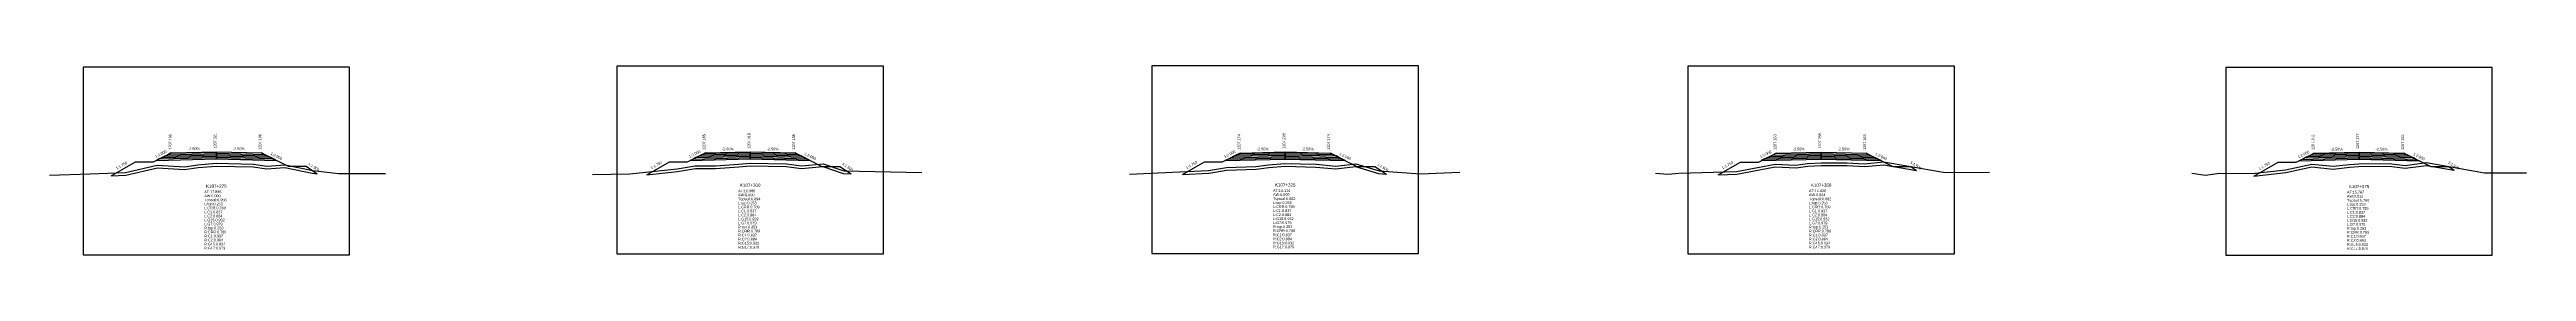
# Model space of a CAD drawing. Extents: x -7 to 78429, y 1189 to 1262.
# Drawn here: x 52075 to 52351, y 1195.7 to 1216.9 of the extents above; entities that cross this region are included whole.
import ezdxf
from ezdxf.enums import TextEntityAlignment as Align

# ---------------------------------------------------------------- set-up
doc = ezdxf.new("R2010")
doc.units = 0

msp = doc.modelspace()

# ---------------------------------------------------------------- linework, layer by layer
at = {"layer": 'A4_BORDER', "color": 7}
for points in [[(52078.698, 1195.79), (52108.398, 1195.79), (52108.398, 1216.79), (52078.698, 1216.79), (52078.698, 1195.79)], [(52138.194, 1195.896), (52167.894, 1195.896), (52167.894, 1216.896), (52138.194, 1216.896), (52138.194, 1195.896)], [(52197.816, 1195.929), (52227.516, 1195.929), (52227.516, 1216.929), (52197.816, 1216.929), (52197.816, 1195.929)], [(52257.545, 1195.902), (52287.245, 1195.902), (52287.245, 1216.902), (52257.545, 1216.902), (52257.545, 1195.902)], [(52317.495, 1195.748), (52347.195, 1195.748), (52347.195, 1216.748), (52317.495, 1216.748), (52317.495, 1195.748)]]:
    msp.add_lwpolyline(points, dxfattribs=at)
at = {"layer": 'CLEAR_GROUND', "color": 8}
for points in [[(52081.825, 1204.64), (52083.474, 1204.696), (52086.989, 1205.523), (52090.004, 1205.347), (52091.51, 1205.571), (52093.551, 1205.722), (52097.65, 1205.624), (52099.18, 1205.405), (52101.187, 1205.557), (52104.237, 1204.928), (52104.798, 1204.863)], [(52141.525, 1204.746), (52144.927, 1205.109), (52146.94, 1205.441), (52149.191, 1205.441), (52151.773, 1205.629), (52153.051, 1205.744), (52157.05, 1205.671), (52158.745, 1205.427), (52161.14, 1205.651), (52163.409, 1204.875), (52164.288, 1204.855)], [(52201.225, 1204.779), (52204.14, 1204.911), (52206.136, 1205.268), (52209.418, 1205.353), (52210.848, 1205.542), (52212.648, 1205.698), (52216.096, 1205.61), (52218.309, 1205.421), (52220.517, 1205.677), (52223.072, 1204.874), (52223.96, 1204.811)], [(52260.925, 1204.752), (52262.997, 1204.809), (52267.28, 1205.645), (52269.604, 1205.521), (52270.911, 1205.7), (52272.395, 1205.794), (52275.279, 1205.768), (52277.211, 1205.67), (52279.37, 1205.872), (52283.033, 1205.237)], [(52320.625, 1204.598), (52324.19, 1204.998), (52327.095, 1205.627), (52329.454, 1205.385), (52331.317, 1205.602), (52332.325, 1205.673), (52335.693, 1205.695), (52337.468, 1205.488), (52339.843, 1205.794), (52342.961, 1205.242)]]:
    msp.add_lwpolyline(points, dxfattribs=at)
at = {"layer": 'DESIGN_ROAD_TRIMMED', "color": 1}
for points in [[(52081.825, 1204.64), (52084.548, 1206.196), (52086.548, 1206.196), (52088.548, 1207.196), (52088.548, 1207.196), (52088.443, 1207.143), (52088.443, 1207.143), (52088.127, 1206.985), (52088.127, 1206.985), (52087.812, 1206.828), (52087.812, 1206.828), (52087.496, 1206.67), (52087.496, 1206.67), (52087.18, 1206.512), (52087.18, 1206.512), (52086.864, 1206.354), (52093.548, 1206.521), (52093.548, 1206.671), (52093.548, 1206.671), (52093.548, 1206.821), (52093.548, 1206.821), (52093.548, 1206.971), (52093.548, 1206.971), (52093.548, 1207.121), (52093.548, 1207.121), (52093.548, 1207.271), (52093.548, 1207.271), (52093.548, 1207.321), (52093.548, 1207.321), (52093.548, 1207.321), (52093.548, 1207.321), (52093.548, 1207.321), (52093.548, 1207.271), (52093.548, 1207.271), (52093.548, 1207.121), (52093.548, 1207.121), (52093.548, 1206.971), (52093.548, 1206.971), (52093.548, 1206.821), (52093.548, 1206.821), (52093.548, 1206.671), (52093.548, 1206.671), (52093.548, 1206.521), (52100.233, 1206.354), (52099.917, 1206.512), (52099.917, 1206.512), (52099.601, 1206.67), (52099.601, 1206.67), (52099.285, 1206.828), (52099.285, 1206.828), (52098.97, 1206.985), (52098.97, 1206.985), (52098.654, 1207.143), (52098.654, 1207.143), (52098.548, 1207.196), (52098.548, 1207.196), (52101.548, 1205.696), (52103.548, 1205.696), (52104.798, 1204.863)], [(52141.525, 1204.746), (52144.044, 1206.185), (52146.044, 1206.185), (52148.044, 1207.185), (52148.044, 1207.185), (52147.938, 1207.132), (52147.938, 1207.132), (52147.623, 1206.974), (52147.623, 1206.974), (52147.307, 1206.817), (52147.307, 1206.817), (52146.991, 1206.659), (52146.991, 1206.659), (52146.675, 1206.501), (52146.675, 1206.501), (52146.359, 1206.343), (52153.044, 1206.51), (52153.044, 1206.66), (52153.044, 1206.66), (52153.044, 1206.81), (52153.044, 1206.81), (52153.044, 1206.96), (52153.044, 1206.96), (52153.044, 1207.11), (52153.044, 1207.11), (52153.044, 1207.26), (52153.044, 1207.26), (52153.044, 1207.31), (52153.044, 1207.31), (52153.044, 1207.31), (52153.044, 1207.31), (52153.044, 1207.31), (52153.044, 1207.26), (52153.044, 1207.26), (52153.044, 1207.11), (52153.044, 1207.11), (52153.044, 1206.96), (52153.044, 1206.96), (52153.044, 1206.81), (52153.044, 1206.81), (52153.044, 1206.66), (52153.044, 1206.66), (52153.044, 1206.51), (52159.728, 1206.343), (52159.412, 1206.501), (52159.412, 1206.501), (52159.096, 1206.659), (52159.096, 1206.659), (52158.78, 1206.817), (52158.78, 1206.817), (52158.465, 1206.974), (52158.465, 1206.974), (52158.149, 1207.132), (52158.149, 1207.132), (52158.044, 1207.185), (52158.044, 1207.185), (52161.044, 1205.685), (52163.044, 1205.685), (52164.288, 1204.855)], [(52201.225, 1204.779), (52203.666, 1206.174), (52205.666, 1206.174), (52207.666, 1207.174), (52207.666, 1207.174), (52207.56, 1207.121), (52207.56, 1207.121), (52207.245, 1206.963), (52207.245, 1206.963), (52206.929, 1206.806), (52206.929, 1206.806), (52206.613, 1206.648), (52206.613, 1206.648), (52206.297, 1206.49), (52206.297, 1206.49), (52205.981, 1206.332), (52212.666, 1206.499), (52212.666, 1206.649), (52212.666, 1206.649), (52212.666, 1206.799), (52212.666, 1206.799), (52212.666, 1206.949), (52212.666, 1206.949), (52212.666, 1207.099), (52212.666, 1207.099), (52212.666, 1207.249), (52212.666, 1207.249), (52212.666, 1207.299), (52212.666, 1207.299), (52212.666, 1207.299), (52212.666, 1207.299), (52212.666, 1207.299), (52212.666, 1207.249), (52212.666, 1207.249), (52212.666, 1207.099), (52212.666, 1207.099), (52212.666, 1206.949), (52212.666, 1206.949), (52212.666, 1206.799), (52212.666, 1206.799), (52212.666, 1206.649), (52212.666, 1206.649), (52212.666, 1206.499), (52219.35, 1206.332), (52219.034, 1206.49), (52219.034, 1206.49), (52218.718, 1206.648), (52218.718, 1206.648), (52218.403, 1206.806), (52218.403, 1206.806), (52218.087, 1206.963), (52218.087, 1206.963), (52217.771, 1207.121), (52217.771, 1207.121), (52217.666, 1207.174), (52217.666, 1207.174), (52220.666, 1205.674), (52222.666, 1205.674), (52223.96, 1204.811)], [(52260.925, 1204.752), (52263.395, 1206.163), (52265.395, 1206.163), (52267.395, 1207.163), (52267.395, 1207.163), (52267.29, 1207.11), (52267.29, 1207.11), (52266.974, 1206.952), (52266.974, 1206.952), (52266.658, 1206.795), (52266.658, 1206.795), (52266.342, 1206.637), (52266.342, 1206.637), (52266.026, 1206.479), (52266.026, 1206.479), (52265.711, 1206.321), (52272.395, 1206.488), (52272.395, 1206.638), (52272.395, 1206.638), (52272.395, 1206.788), (52272.395, 1206.788), (52272.395, 1206.938), (52272.395, 1206.938), (52272.395, 1207.088), (52272.395, 1207.088), (52272.395, 1207.238), (52272.395, 1207.238), (52272.395, 1207.288), (52272.395, 1207.288), (52272.395, 1207.288), (52272.395, 1207.288), (52272.395, 1207.288), (52272.395, 1207.238), (52272.395, 1207.238), (52272.395, 1207.088), (52272.395, 1207.088), (52272.395, 1206.938), (52272.395, 1206.938), (52272.395, 1206.788), (52272.395, 1206.788), (52272.395, 1206.638), (52272.395, 1206.638), (52272.395, 1206.488), (52279.079, 1206.321), (52278.763, 1206.479), (52278.763, 1206.479), (52278.447, 1206.637), (52278.447, 1206.637), (52278.132, 1206.795), (52278.132, 1206.795), (52277.816, 1206.952), (52277.816, 1206.952), (52277.5, 1207.11), (52277.5, 1207.11), (52277.395, 1207.163), (52277.395, 1207.163), (52280.395, 1205.663), (52282.395, 1205.663), (52283.033, 1205.237)], [(52320.625, 1204.598), (52323.345, 1206.152), (52325.345, 1206.152), (52327.345, 1207.152), (52327.345, 1207.152), (52327.24, 1207.099), (52327.24, 1207.099), (52326.924, 1206.941), (52326.924, 1206.941), (52326.608, 1206.784), (52326.608, 1206.784), (52326.293, 1206.626), (52326.293, 1206.626), (52325.977, 1206.468), (52325.977, 1206.468), (52325.661, 1206.31), (52332.345, 1206.477), (52332.345, 1206.627), (52332.345, 1206.627), (52332.345, 1206.777), (52332.345, 1206.777), (52332.345, 1206.927), (52332.345, 1206.927), (52332.345, 1207.077), (52332.345, 1207.077), (52332.345, 1207.227), (52332.345, 1207.227), (52332.345, 1207.277), (52332.345, 1207.277), (52332.345, 1207.277), (52332.345, 1207.277), (52332.345, 1207.277), (52332.345, 1207.227), (52332.345, 1207.227), (52332.345, 1207.077), (52332.345, 1207.077), (52332.345, 1206.927), (52332.345, 1206.927), (52332.345, 1206.777), (52332.345, 1206.777), (52332.345, 1206.627), (52332.345, 1206.627), (52332.345, 1206.477), (52339.029, 1206.31), (52338.714, 1206.468), (52338.714, 1206.468), (52338.398, 1206.626), (52338.398, 1206.626), (52338.082, 1206.784), (52338.082, 1206.784), (52337.766, 1206.941), (52337.766, 1206.941), (52337.451, 1207.099), (52337.451, 1207.099), (52337.345, 1207.152), (52337.345, 1207.152), (52340.345, 1205.652), (52342.345, 1205.652), (52342.961, 1205.242)]]:
    msp.add_lwpolyline(points, dxfattribs=at)
at = {"layer": 'FINISHED_ROAD', "color": 2}
for points in [[(52084.548, 1206.196), (52086.548, 1206.196), (52088.548, 1207.196), (52088.548, 1207.196), (52093.548, 1207.321), (52098.548, 1207.196), (52098.548, 1207.196), (52101.548, 1205.696), (52103.548, 1205.696)], [(52144.044, 1206.185), (52146.044, 1206.185), (52148.044, 1207.185), (52148.044, 1207.185), (52153.044, 1207.31), (52158.044, 1207.185), (52158.044, 1207.185), (52161.044, 1205.685), (52163.044, 1205.685)], [(52203.666, 1206.174), (52205.666, 1206.174), (52207.666, 1207.174), (52207.666, 1207.174), (52212.666, 1207.299), (52217.666, 1207.174), (52217.666, 1207.174), (52220.666, 1205.674), (52222.666, 1205.674)], [(52263.395, 1206.163), (52265.395, 1206.163), (52267.395, 1207.163), (52267.395, 1207.163), (52272.395, 1207.288), (52277.395, 1207.163), (52277.395, 1207.163), (52280.395, 1205.663), (52282.395, 1205.663)], [(52323.345, 1206.152), (52325.345, 1206.152), (52327.345, 1207.152), (52327.345, 1207.152), (52332.345, 1207.277), (52337.345, 1207.152), (52337.345, 1207.152), (52340.345, 1205.652), (52342.345, 1205.652)]]:
    msp.add_lwpolyline(points, dxfattribs=at)
at = {"layer": 'LAYER_0', "color": 4}
for points in [[(52088.548, 1207.196), (52088.443, 1207.143), (52093.548, 1207.271), (52093.548, 1207.321)], [(52148.044, 1207.185), (52147.938, 1207.132), (52153.044, 1207.26), (52153.044, 1207.31)], [(52207.666, 1207.174), (52207.56, 1207.121), (52212.666, 1207.249), (52212.666, 1207.299)], [(52267.395, 1207.163), (52267.29, 1207.11), (52272.395, 1207.238), (52272.395, 1207.288)], [(52327.345, 1207.152), (52327.24, 1207.099), (52332.345, 1207.227), (52332.345, 1207.277)]]:
    msp.add_lwpolyline(points, dxfattribs=at)
at = {"layer": 'LAYER_1', "color": 4}
for points in [[(52088.443, 1207.143), (52088.127, 1206.985), (52093.548, 1207.121), (52093.548, 1207.271)], [(52147.938, 1207.132), (52147.623, 1206.974), (52153.044, 1207.11), (52153.044, 1207.26)], [(52207.56, 1207.121), (52207.245, 1206.963), (52212.666, 1207.099), (52212.666, 1207.249)], [(52267.29, 1207.11), (52266.974, 1206.952), (52272.395, 1207.088), (52272.395, 1207.238)], [(52327.24, 1207.099), (52326.924, 1206.941), (52332.345, 1207.077), (52332.345, 1207.227)]]:
    msp.add_lwpolyline(points, dxfattribs=at)
at = {"layer": 'LAYER_10', "color": 6}
for points in [[(52099.601, 1206.67), (52099.917, 1206.512), (52093.548, 1206.671), (52093.548, 1206.821)], [(52159.096, 1206.659), (52159.412, 1206.501), (52153.044, 1206.66), (52153.044, 1206.81)], [(52218.718, 1206.648), (52219.034, 1206.49), (52212.666, 1206.649), (52212.666, 1206.799)], [(52278.447, 1206.637), (52278.763, 1206.479), (52272.395, 1206.638), (52272.395, 1206.788)], [(52338.398, 1206.626), (52338.714, 1206.468), (52332.345, 1206.627), (52332.345, 1206.777)]]:
    msp.add_lwpolyline(points, dxfattribs=at)
at = {"layer": 'LAYER_11', "color": 6}
for points in [[(52099.917, 1206.512), (52100.233, 1206.354), (52093.548, 1206.521), (52093.548, 1206.671)], [(52159.412, 1206.501), (52159.728, 1206.343), (52153.044, 1206.51), (52153.044, 1206.66)], [(52219.034, 1206.49), (52219.35, 1206.332), (52212.666, 1206.499), (52212.666, 1206.649)], [(52278.763, 1206.479), (52279.079, 1206.321), (52272.395, 1206.488), (52272.395, 1206.638)], [(52338.714, 1206.468), (52339.029, 1206.31), (52332.345, 1206.477), (52332.345, 1206.627)]]:
    msp.add_lwpolyline(points, dxfattribs=at)
at = {"layer": 'LAYER_2', "color": 4}
for points in [[(52088.127, 1206.985), (52087.812, 1206.828), (52093.548, 1206.971), (52093.548, 1207.121)], [(52147.623, 1206.974), (52147.307, 1206.817), (52153.044, 1206.96), (52153.044, 1207.11)], [(52207.245, 1206.963), (52206.929, 1206.806), (52212.666, 1206.949), (52212.666, 1207.099)], [(52266.974, 1206.952), (52266.658, 1206.795), (52272.395, 1206.938), (52272.395, 1207.088)], [(52326.924, 1206.941), (52326.608, 1206.784), (52332.345, 1206.927), (52332.345, 1207.077)]]:
    msp.add_lwpolyline(points, dxfattribs=at)
at = {"layer": 'LAYER_3', "color": 4}
for points in [[(52087.812, 1206.828), (52087.496, 1206.67), (52093.548, 1206.821), (52093.548, 1206.971)], [(52147.307, 1206.817), (52146.991, 1206.659), (52153.044, 1206.81), (52153.044, 1206.96)], [(52206.929, 1206.806), (52206.613, 1206.648), (52212.666, 1206.799), (52212.666, 1206.949)], [(52266.658, 1206.795), (52266.342, 1206.637), (52272.395, 1206.788), (52272.395, 1206.938)], [(52326.608, 1206.784), (52326.293, 1206.626), (52332.345, 1206.777), (52332.345, 1206.927)]]:
    msp.add_lwpolyline(points, dxfattribs=at)
at = {"layer": 'LAYER_4', "color": 4}
for points in [[(52087.496, 1206.67), (52087.18, 1206.512), (52093.548, 1206.671), (52093.548, 1206.821)], [(52146.991, 1206.659), (52146.675, 1206.501), (52153.044, 1206.66), (52153.044, 1206.81)], [(52206.613, 1206.648), (52206.297, 1206.49), (52212.666, 1206.649), (52212.666, 1206.799)], [(52266.342, 1206.637), (52266.026, 1206.479), (52272.395, 1206.638), (52272.395, 1206.788)], [(52326.293, 1206.626), (52325.977, 1206.468), (52332.345, 1206.627), (52332.345, 1206.777)]]:
    msp.add_lwpolyline(points, dxfattribs=at)
at = {"layer": 'LAYER_5', "color": 4}
for points in [[(52087.18, 1206.512), (52086.864, 1206.354), (52093.548, 1206.521), (52093.548, 1206.671)], [(52146.675, 1206.501), (52146.359, 1206.343), (52153.044, 1206.51), (52153.044, 1206.66)], [(52206.297, 1206.49), (52205.981, 1206.332), (52212.666, 1206.499), (52212.666, 1206.649)], [(52266.026, 1206.479), (52265.711, 1206.321), (52272.395, 1206.488), (52272.395, 1206.638)], [(52325.977, 1206.468), (52325.661, 1206.31), (52332.345, 1206.477), (52332.345, 1206.627)]]:
    msp.add_lwpolyline(points, dxfattribs=at)
at = {"layer": 'LAYER_6', "color": 6}
for points in [[(52098.548, 1207.196), (52098.654, 1207.143), (52093.548, 1207.271), (52093.548, 1207.321)], [(52158.044, 1207.185), (52158.149, 1207.132), (52153.044, 1207.26), (52153.044, 1207.31)], [(52217.666, 1207.174), (52217.771, 1207.121), (52212.666, 1207.249), (52212.666, 1207.299)], [(52277.395, 1207.163), (52277.5, 1207.11), (52272.395, 1207.238), (52272.395, 1207.288)], [(52337.345, 1207.152), (52337.451, 1207.099), (52332.345, 1207.227), (52332.345, 1207.277)]]:
    msp.add_lwpolyline(points, dxfattribs=at)
at = {"layer": 'LAYER_7', "color": 6}
for points in [[(52098.654, 1207.143), (52098.97, 1206.985), (52093.548, 1207.121), (52093.548, 1207.271)], [(52158.149, 1207.132), (52158.465, 1206.974), (52153.044, 1207.11), (52153.044, 1207.26)], [(52217.771, 1207.121), (52218.087, 1206.963), (52212.666, 1207.099), (52212.666, 1207.249)], [(52277.5, 1207.11), (52277.816, 1206.952), (52272.395, 1207.088), (52272.395, 1207.238)], [(52337.451, 1207.099), (52337.766, 1206.941), (52332.345, 1207.077), (52332.345, 1207.227)]]:
    msp.add_lwpolyline(points, dxfattribs=at)
at = {"layer": 'LAYER_8', "color": 6}
for points in [[(52098.97, 1206.985), (52099.285, 1206.828), (52093.548, 1206.971), (52093.548, 1207.121)], [(52158.465, 1206.974), (52158.78, 1206.817), (52153.044, 1206.96), (52153.044, 1207.11)], [(52218.087, 1206.963), (52218.403, 1206.806), (52212.666, 1206.949), (52212.666, 1207.099)], [(52277.816, 1206.952), (52278.132, 1206.795), (52272.395, 1206.938), (52272.395, 1207.088)], [(52337.766, 1206.941), (52338.082, 1206.784), (52332.345, 1206.927), (52332.345, 1207.077)]]:
    msp.add_lwpolyline(points, dxfattribs=at)
at = {"layer": 'LAYER_9', "color": 6}
for points in [[(52099.285, 1206.828), (52099.601, 1206.67), (52093.548, 1206.821), (52093.548, 1206.971)], [(52158.78, 1206.817), (52159.096, 1206.659), (52153.044, 1206.81), (52153.044, 1206.96)], [(52218.403, 1206.806), (52218.718, 1206.648), (52212.666, 1206.799), (52212.666, 1206.949)], [(52278.132, 1206.795), (52278.447, 1206.637), (52272.395, 1206.788), (52272.395, 1206.938)], [(52338.082, 1206.784), (52338.398, 1206.626), (52332.345, 1206.777), (52332.345, 1206.927)]]:
    msp.add_lwpolyline(points, dxfattribs=at)
at = {"layer": 'NATURAL_GROUND', "color": 3}
for points in [[(52074.956, 1204.714), (52079.451, 1204.86), (52083.434, 1204.995), (52086.962, 1205.825), (52089.99, 1205.649), (52091.476, 1205.87), (52093.543, 1206.023), (52097.674, 1205.924), (52099.19, 1205.707), (52101.206, 1205.86), (52104.284, 1205.225), (52107.144, 1204.893), (52112.397, 1204.874)], [(52135.452, 1204.766), (52139.624, 1204.845), (52144.887, 1205.407), (52146.916, 1205.741), (52149.181, 1205.741), (52151.749, 1205.928), (52153.041, 1206.045), (52157.075, 1205.971), (52158.753, 1205.729), (52161.177, 1205.956), (52163.463, 1205.174), (52172.184, 1204.98)], [(52195.296, 1204.813), (52204.107, 1205.21), (52206.106, 1205.568), (52209.395, 1205.653), (52210.816, 1205.841), (52212.639, 1205.999), (52216.113, 1205.91), (52218.305, 1205.723), (52220.546, 1205.983), (52223.129, 1205.171), (52227.738, 1204.846), (52232.119, 1205.029)], [(52253.948, 1204.92), (52255.297, 1204.8), (52256.52, 1204.93), (52262.964, 1205.109), (52267.259, 1205.947), (52269.592, 1205.822), (52270.881, 1205.999), (52272.387, 1206.094), (52275.288, 1206.068), (52277.205, 1205.971), (52279.382, 1206.175), (52286.221, 1204.99), (52291.174, 1205.028)], [(52313.706, 1204.911), (52315.237, 1204.708), (52316.781, 1204.913), (52320.438, 1204.879), (52324.141, 1205.295), (52327.078, 1205.931), (52329.452, 1205.687), (52331.289, 1205.901), (52332.313, 1205.973), (52335.709, 1205.996), (52337.466, 1205.791), (52339.85, 1206.098), (52346.305, 1204.954), (52351, 1204.949)]]:
    msp.add_lwpolyline(points, dxfattribs=at)
at = {"layer": 'STRUCTURE_LEFT', "color": 4}
for points in [[(52088.548, 1207.196), (52088.443, 1207.143), (52088.443, 1207.143), (52088.127, 1206.985), (52088.127, 1206.985), (52087.812, 1206.828), (52087.812, 1206.828), (52087.496, 1206.67), (52087.496, 1206.67), (52087.18, 1206.512), (52087.18, 1206.512), (52086.864, 1206.354), (52093.548, 1206.521), (52093.548, 1206.671), (52093.548, 1206.671), (52093.548, 1206.821), (52093.548, 1206.821), (52093.548, 1206.971), (52093.548, 1206.971), (52093.548, 1207.121), (52093.548, 1207.121), (52093.548, 1207.271), (52093.548, 1207.271), (52093.548, 1207.321), (52093.548, 1207.321)], [(52148.044, 1207.185), (52147.938, 1207.132), (52147.938, 1207.132), (52147.623, 1206.974), (52147.623, 1206.974), (52147.307, 1206.817), (52147.307, 1206.817), (52146.991, 1206.659), (52146.991, 1206.659), (52146.675, 1206.501), (52146.675, 1206.501), (52146.359, 1206.343), (52153.044, 1206.51), (52153.044, 1206.66), (52153.044, 1206.66), (52153.044, 1206.81), (52153.044, 1206.81), (52153.044, 1206.96), (52153.044, 1206.96), (52153.044, 1207.11), (52153.044, 1207.11), (52153.044, 1207.26), (52153.044, 1207.26), (52153.044, 1207.31), (52153.044, 1207.31)], [(52207.666, 1207.174), (52207.56, 1207.121), (52207.56, 1207.121), (52207.245, 1206.963), (52207.245, 1206.963), (52206.929, 1206.806), (52206.929, 1206.806), (52206.613, 1206.648), (52206.613, 1206.648), (52206.297, 1206.49), (52206.297, 1206.49), (52205.981, 1206.332), (52212.666, 1206.499), (52212.666, 1206.649), (52212.666, 1206.649), (52212.666, 1206.799), (52212.666, 1206.799), (52212.666, 1206.949), (52212.666, 1206.949), (52212.666, 1207.099), (52212.666, 1207.099), (52212.666, 1207.249), (52212.666, 1207.249), (52212.666, 1207.299), (52212.666, 1207.299)], [(52267.395, 1207.163), (52267.29, 1207.11), (52267.29, 1207.11), (52266.974, 1206.952), (52266.974, 1206.952), (52266.658, 1206.795), (52266.658, 1206.795), (52266.342, 1206.637), (52266.342, 1206.637), (52266.026, 1206.479), (52266.026, 1206.479), (52265.711, 1206.321), (52272.395, 1206.488), (52272.395, 1206.638), (52272.395, 1206.638), (52272.395, 1206.788), (52272.395, 1206.788), (52272.395, 1206.938), (52272.395, 1206.938), (52272.395, 1207.088), (52272.395, 1207.088), (52272.395, 1207.238), (52272.395, 1207.238), (52272.395, 1207.288), (52272.395, 1207.288)], [(52327.345, 1207.152), (52327.24, 1207.099), (52327.24, 1207.099), (52326.924, 1206.941), (52326.924, 1206.941), (52326.608, 1206.784), (52326.608, 1206.784), (52326.293, 1206.626), (52326.293, 1206.626), (52325.977, 1206.468), (52325.977, 1206.468), (52325.661, 1206.31), (52332.345, 1206.477), (52332.345, 1206.627), (52332.345, 1206.627), (52332.345, 1206.777), (52332.345, 1206.777), (52332.345, 1206.927), (52332.345, 1206.927), (52332.345, 1207.077), (52332.345, 1207.077), (52332.345, 1207.227), (52332.345, 1207.227), (52332.345, 1207.277), (52332.345, 1207.277)]]:
    msp.add_lwpolyline(points, dxfattribs=at)
at = {"layer": 'STRUCTURE_RIGHT', "color": 6}
for points in [[(52093.548, 1207.321), (52093.548, 1207.321), (52093.548, 1207.271), (52093.548, 1207.271), (52093.548, 1207.121), (52093.548, 1207.121), (52093.548, 1206.971), (52093.548, 1206.971), (52093.548, 1206.821), (52093.548, 1206.821), (52093.548, 1206.671), (52093.548, 1206.671), (52093.548, 1206.521), (52100.233, 1206.354), (52099.917, 1206.512), (52099.917, 1206.512), (52099.601, 1206.67), (52099.601, 1206.67), (52099.285, 1206.828), (52099.285, 1206.828), (52098.97, 1206.985), (52098.97, 1206.985), (52098.654, 1207.143), (52098.654, 1207.143), (52098.548, 1207.196)], [(52153.044, 1207.31), (52153.044, 1207.31), (52153.044, 1207.26), (52153.044, 1207.26), (52153.044, 1207.11), (52153.044, 1207.11), (52153.044, 1206.96), (52153.044, 1206.96), (52153.044, 1206.81), (52153.044, 1206.81), (52153.044, 1206.66), (52153.044, 1206.66), (52153.044, 1206.51), (52159.728, 1206.343), (52159.412, 1206.501), (52159.412, 1206.501), (52159.096, 1206.659), (52159.096, 1206.659), (52158.78, 1206.817), (52158.78, 1206.817), (52158.465, 1206.974), (52158.465, 1206.974), (52158.149, 1207.132), (52158.149, 1207.132), (52158.044, 1207.185)], [(52212.666, 1207.299), (52212.666, 1207.299), (52212.666, 1207.249), (52212.666, 1207.249), (52212.666, 1207.099), (52212.666, 1207.099), (52212.666, 1206.949), (52212.666, 1206.949), (52212.666, 1206.799), (52212.666, 1206.799), (52212.666, 1206.649), (52212.666, 1206.649), (52212.666, 1206.499), (52219.35, 1206.332), (52219.034, 1206.49), (52219.034, 1206.49), (52218.718, 1206.648), (52218.718, 1206.648), (52218.403, 1206.806), (52218.403, 1206.806), (52218.087, 1206.963), (52218.087, 1206.963), (52217.771, 1207.121), (52217.771, 1207.121), (52217.666, 1207.174)], [(52272.395, 1207.288), (52272.395, 1207.288), (52272.395, 1207.238), (52272.395, 1207.238), (52272.395, 1207.088), (52272.395, 1207.088), (52272.395, 1206.938), (52272.395, 1206.938), (52272.395, 1206.788), (52272.395, 1206.788), (52272.395, 1206.638), (52272.395, 1206.638), (52272.395, 1206.488), (52279.079, 1206.321), (52278.763, 1206.479), (52278.763, 1206.479), (52278.447, 1206.637), (52278.447, 1206.637), (52278.132, 1206.795), (52278.132, 1206.795), (52277.816, 1206.952), (52277.816, 1206.952), (52277.5, 1207.11), (52277.5, 1207.11), (52277.395, 1207.163)], [(52332.345, 1207.277), (52332.345, 1207.277), (52332.345, 1207.227), (52332.345, 1207.227), (52332.345, 1207.077), (52332.345, 1207.077), (52332.345, 1206.927), (52332.345, 1206.927), (52332.345, 1206.777), (52332.345, 1206.777), (52332.345, 1206.627), (52332.345, 1206.627), (52332.345, 1206.477), (52339.029, 1206.31), (52338.714, 1206.468), (52338.714, 1206.468), (52338.398, 1206.626), (52338.398, 1206.626), (52338.082, 1206.784), (52338.082, 1206.784), (52337.766, 1206.941), (52337.766, 1206.941), (52337.451, 1207.099), (52337.451, 1207.099), (52337.345, 1207.152)]]:
    msp.add_lwpolyline(points, dxfattribs=at)

# ---------------------------------------------------------------- texts
at = {"layer": 'INFO_TEXT'}
for s, p in [('AT:17.886', (52092.198, 1202.69)), ('AW:0.000', (52092.198, 1202.24)), ('Topsoil:6.956', (52092.198, 1201.79)), ('L:top:0.253', (52092.198, 1201.34)), ('L:CRR:0.789', (52092.198, 1200.89)), ('AT:16.966', (52151.694, 1202.796)), ('AW:0.000', (52151.694, 1202.346)), ('Topsoil:6.894', (52151.694, 1201.896)), ('L:top:0.253', (52151.694, 1201.446)), ('L:CRR:0.789', (52151.694, 1200.996)), ('L:C1:0.837', (52151.694, 1200.546)), ('AT:18.134', (52211.316, 1202.829)), ('AW:0.000', (52211.316, 1202.379)), ('Topsoil:6.882', (52211.316, 1201.929)), ('L:top:0.253', (52211.316, 1201.479)), ('L:CRR:0.789', (52211.316, 1201.029)), ('L:C1:0.837', (52211.316, 1200.579)), ('AT:14.430', (52271.045, 1202.802)), ('AW:0.004', (52271.045, 1202.352)), ('Topsoil:6.682', (52271.045, 1201.902)), ('L:top:0.253', (52271.045, 1201.452)), ('L:CRR:0.789', (52271.045, 1201.002)), ('L:C1:0.837', (52271.045, 1200.552)), ('AT:15.787', (52330.995, 1202.648)), ('AW:0.012', (52330.995, 1202.198)), ('Topsoil:6.760', (52330.995, 1201.748)), ('L:top:0.253', (52330.995, 1201.298)), ('L:CRR:0.789', (52330.995, 1200.848)), ('L:C1:0.837', (52092.198, 1200.44)), ('L:C2:0.884', (52092.198, 1199.99)), ('L:G15:0.932', (52092.198, 1199.54)), ('L:G7:0.979', (52092.198, 1199.09)), ('R:top:0.253', (52092.198, 1198.64)), ('R:CRR:0.789', (52092.198, 1198.19)), ('R:C1:0.837', (52092.198, 1197.74)), ('L:C2:0.884', (52151.694, 1200.096)), ('L:G15:0.932', (52151.694, 1199.646)), ('L:G7:0.979', (52151.694, 1199.196)), ('R:top:0.253', (52151.694, 1198.746)), ('R:CRR:0.789', (52151.694, 1198.296)), ('R:C1:0.837', (52151.694, 1197.846)), ('L:C2:0.884', (52211.316, 1200.129)), ('L:G15:0.932', (52211.316, 1199.679)), ('L:G7:0.979', (52211.316, 1199.229)), ('R:top:0.253', (52211.316, 1198.779)), ('R:CRR:0.789', (52211.316, 1198.329)), ('R:C1:0.837', (52211.316, 1197.879)), ('L:C2:0.884', (52271.045, 1200.102)), ('L:G15:0.932', (52271.045, 1199.652)), ('L:G7:0.979', (52271.045, 1199.202)), ('R:top:0.253', (52271.045, 1198.752)), ('R:CRR:0.789', (52271.045, 1198.302)), ('R:C1:0.837', (52271.045, 1197.852)), ('L:C1:0.837', (52330.995, 1200.398)), ('L:C2:0.884', (52330.995, 1199.948)), ('L:G15:0.932', (52330.995, 1199.498)), ('L:G7:0.979', (52330.995, 1199.048)), ('R:top:0.253', (52330.995, 1198.598)), ('R:CRR:0.789', (52330.995, 1198.148)), ('R:C2:0.884', (52092.198, 1197.29)), ('R:G15:0.932', (52092.198, 1196.84)), ('R:G17:0.979', (52092.198, 1196.39)), ('R:C2:0.884', (52151.694, 1197.396)), ('R:G15:0.932', (52151.694, 1196.946)), ('R:G17:0.979', (52151.694, 1196.496)), ('R:C2:0.884', (52211.316, 1197.429)), ('R:G15:0.932', (52211.316, 1196.979)), ('R:G17:0.979', (52211.316, 1196.529)), ('R:C2:0.884', (52271.045, 1197.402)), ('R:G15:0.932', (52271.045, 1196.952)), ('R:G17:0.979', (52271.045, 1196.502)), ('R:C1:0.837', (52330.995, 1197.698)), ('R:C2:0.884', (52330.995, 1197.248)), ('R:G15:0.932', (52330.995, 1196.798)), ('R:G17:0.979', (52330.995, 1196.348))]:
    msp.add_text(s, height=0.3, dxfattribs=at).set_placement(p)
at = {"layer": 'LEFT_TEXT_H'}
for s, p in [('1207.196', (52088.548, 1207.556)), ('1207.185', (52148.044, 1207.545)), ('1207.174', (52207.666, 1207.534)), ('1207.163', (52267.395, 1207.523)), ('1207.152', (52327.345, 1207.512))]:
    msp.add_text(s, height=0.3, rotation=90, dxfattribs=at).set_placement(p)
at = {"layer": 'POINT_TEXT_H'}
for s, p in [('1207.321', (52093.548, 1207.681)), ('1207.310', (52153.044, 1207.67)), ('1207.299', (52212.666, 1207.659)), ('1207.288', (52272.395, 1207.648)), ('1207.277', (52332.345, 1207.637))]:
    msp.add_text(s, height=0.3, rotation=90, dxfattribs=at).set_placement(p)
at = {"layer": 'RIGHT_TEXT_H'}
for s, p in [('1207.196', (52098.548, 1207.556)), ('1207.185', (52158.044, 1207.545)), ('1207.174', (52217.666, 1207.534)), ('1207.163', (52277.395, 1207.523)), ('1207.152', (52337.345, 1207.512))]:
    msp.add_text(s, height=0.3, rotation=90, dxfattribs=at).set_placement(p)
at = {"layer": 'SLOPE_left'}
for s, rotation, p in [('1:2.000', 26.565, (52087.468, 1206.857)), ('1:2.000', 26.565, (52146.963, 1206.846)), ('1:2.000', 26.565, (52206.585, 1206.835)), ('1:2.000', 26.565, (52266.314, 1206.824)), ('1:2.000', 26.565, (52326.265, 1206.813)), ('1:1.750', 29.745, (52083.098, 1205.574)), ('1:1.750', 29.745, (52142.695, 1205.622)), ('1:1.750', 29.745, (52202.356, 1205.633)), ('1:1.750', 29.745, (52262.071, 1205.614)), ('1:1.750', 29.745, (52321.896, 1205.531))]:
    msp.add_text(s, height=0.3, rotation=rotation, dxfattribs=at).set_placement(p, align=Align.BOTTOM_CENTER)
at = {"layer": 'SLOPE_right'}
for s, rotation, p in [('1:2.000', -26.565, (52100.129, 1206.607)), ('1:2.000', -26.565, (52159.624, 1206.596)), ('1:2.000', -26.565, (52219.246, 1206.585)), ('1:2.000', -26.565, (52278.975, 1206.574)), ('1:2.000', -26.565, (52338.926, 1206.563)), ('1:1.500', -33.69, (52104.273, 1205.429)), ('1:1.500', -33.69, (52163.766, 1205.42)), ('1:1.500', -33.69, (52223.413, 1205.392)), ('1:1.500', -33.69, (52282.814, 1205.6)), ('1:1.500', -33.69, (52342.753, 1205.597))]:
    msp.add_text(s, height=0.3, rotation=rotation, dxfattribs=at).set_placement(p, align=Align.BOTTOM_CENTER)
at = {"layer": 'SLOPE_TEXT'}
for p in [(52091.048, 1207.498), (52096.048, 1207.498), (52150.544, 1207.487), (52155.544, 1207.487), (52210.166, 1207.476), (52215.166, 1207.476), (52269.895, 1207.466), (52274.895, 1207.466), (52329.845, 1207.455), (52334.845, 1207.455)]:
    msp.add_text('-2.50%', height=0.3, dxfattribs=at).set_placement(p, align=Align.CENTER)
at = {"layer": 'STATION_TITLE'}
for s, p in [('K107+275', (52093.548, 1203.29)), ('K107+300', (52153.044, 1203.396)), ('K107+325', (52212.666, 1203.429)), ('K107+350', (52272.395, 1203.402)), ('K107+375', (52332.345, 1203.248))]:
    msp.add_text(s, height=0.36, dxfattribs=at).set_placement(p, align=Align.CENTER)

doc.saveas('drawing.dxf')
